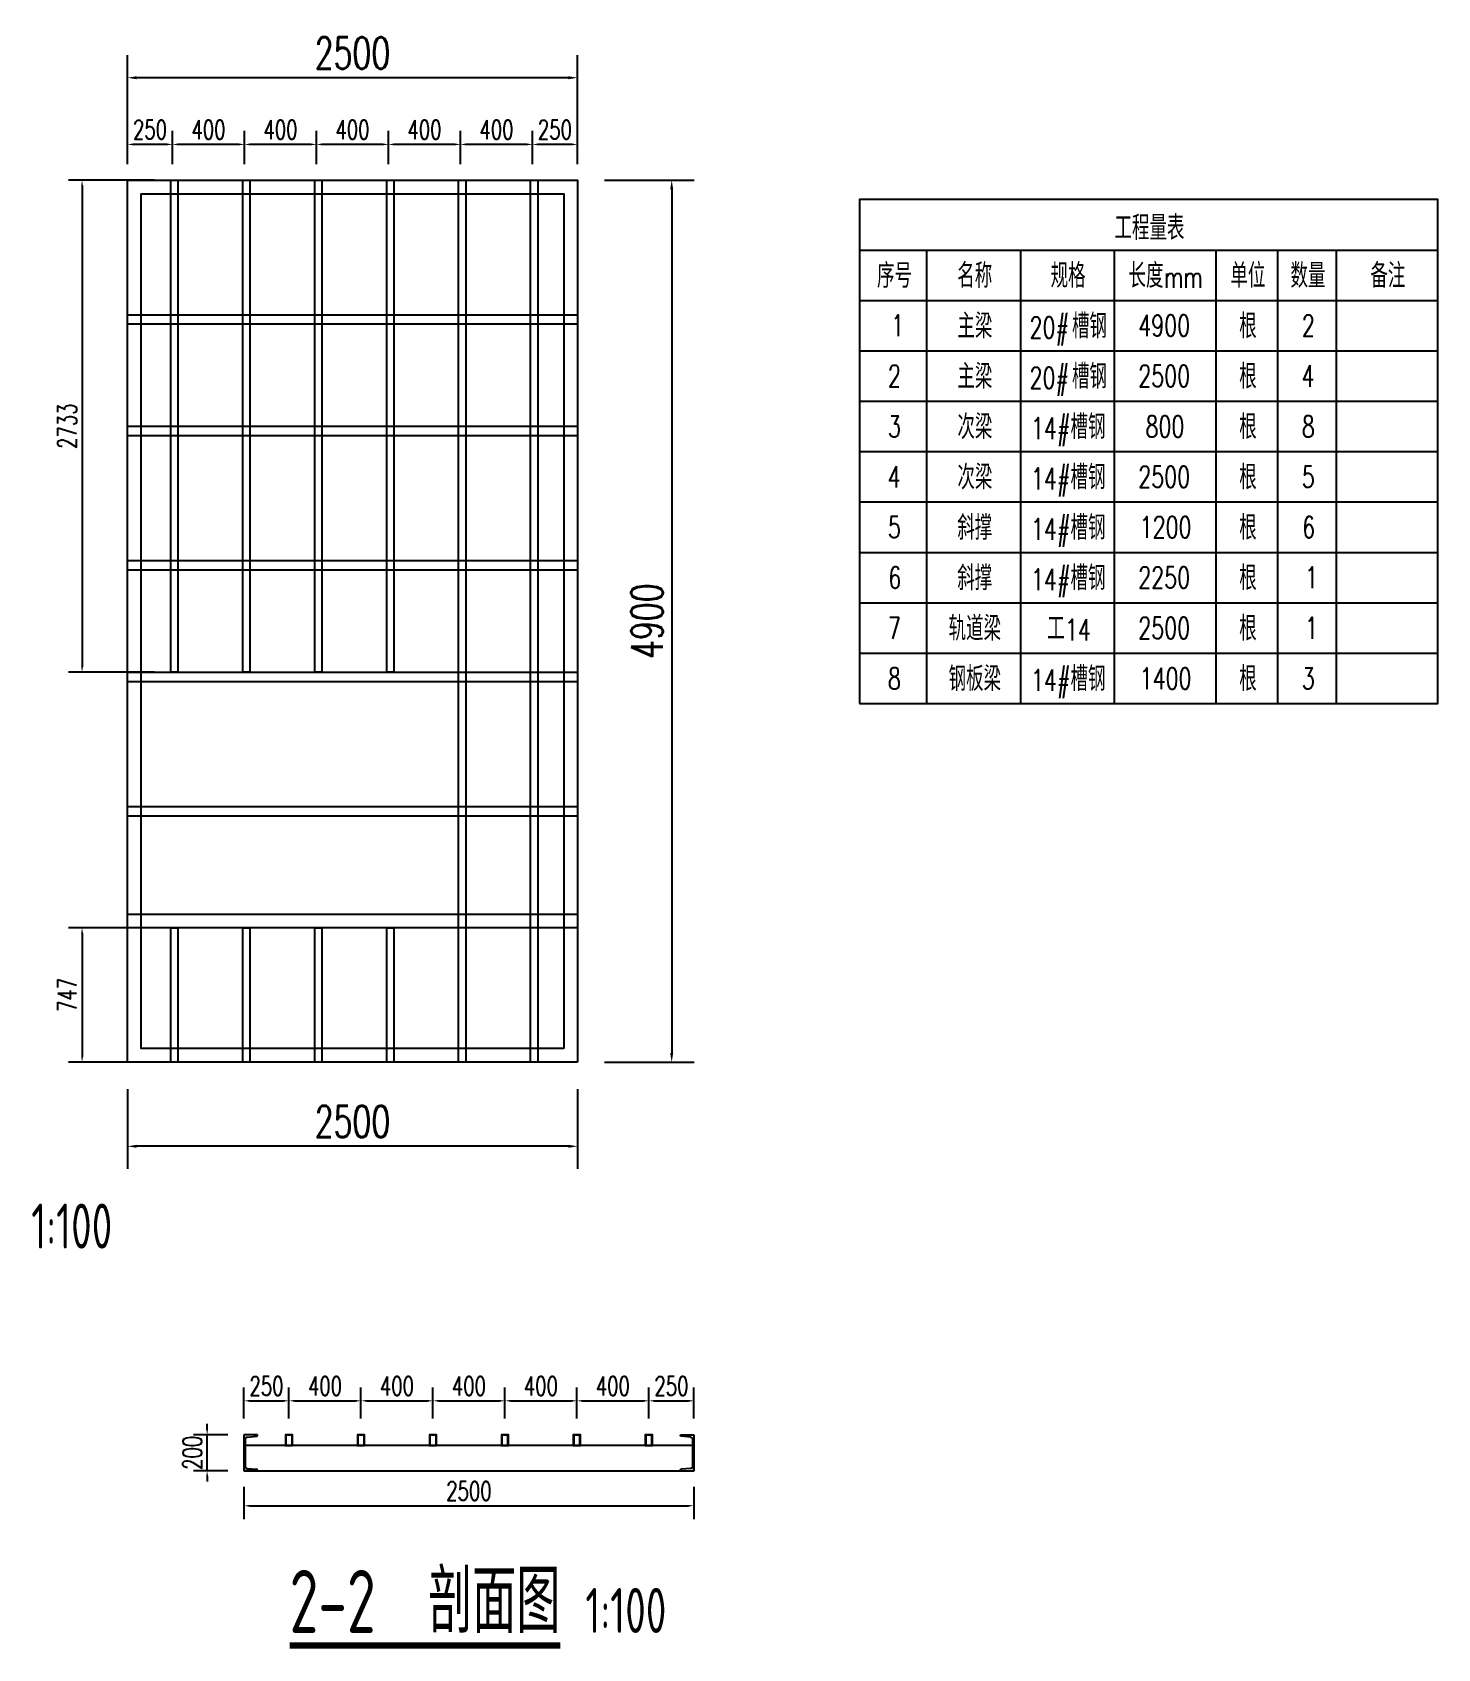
# Model space of a CAD drawing. Header units: millimetres. Extents: x -1443632 to -1307761, y 1430256 to 1527696.
# Drawn here: x -1386640 to -1378831, y 1479057 to 1488038 of the extents above; entities that cross this region are included whole.
import ezdxf

# ---------------------------------------------------------------- set-up
doc = ezdxf.new("R2010")
doc.units = ezdxf.units.MM
doc.header["$LTSCALE"] = 10
doc.layers.get('0').update_dxf_attribs({"linetype": 'CONTINUOUS'})
doc.layers.get('DEFPOINTS').update_dxf_attribs({"linetype": 'CONTINUOUS'})
for name, color, linetype in [('PUB_TEXT', 7, 'CONTINUOUS'), ('W-STEEL_FRAME钢架', 3, 'CONTINUOUS'), ('W-STEEL_KEEL钢龙骨', 5, 'CONTINUOUS')]:
    doc.layers.add(name, color=color, linetype=linetype)
doc.styles.add('_TCH_TAB', font='SIMPLEX', dxfattribs={"bigfont": 'GBCBIG'})
doc.styles.get("Standard").update_dxf_attribs({"font": 'tssdeng.shx', "width": 0.7, "bigfont": 'hztxt.shx'})
doc.styles.add('STANDARD_T3', font='simplex.shx', dxfattribs={"width": 0.7, "bigfont": 'gbcbig.shx'})
doc.dimstyles.new('W&&30', dxfattribs={"dimtxt": 105, "dimasz": 30, "dimexe": 75, "dimexo": 90, "dimgap": 30, "dimtad": 1, "dimdec": 0, "dimzin": 0, "dimdsep": 46, "dimtxsty": 'STANDARD_T3', "dimcen": 0.09, "dimclrd": 1, "dimclre": 1, "dimclrt": 7, "dimazin": 2, "dimtfac": 1, "dimtdec": 0, "dimtix": 1, "dimtmove": 2, "dimatfit": 3, "dimfxl": 0, "dimtolj": 1, "dimtzin": 0, "dimarcsym": 0})
doc.dimstyles.new('W&&50', dxfattribs={"dimtxt": 175, "dimasz": 50, "dimexe": 125, "dimexo": 150, "dimgap": 50, "dimtad": 1, "dimdec": 0, "dimzin": 0, "dimdsep": 46, "dimtxsty": 'STANDARD_T3', "dimcen": 0.09, "dimclrd": 1, "dimclre": 1, "dimclrt": 7, "dimazin": 2, "dimtfac": 1, "dimtdec": 0, "dimtix": 1, "dimtmove": 2, "dimatfit": 3, "dimfxl": 0, "dimtolj": 1, "dimtzin": 0, "dimarcsym": 0})

# ---------------------------------------------------------------- blocks, each defined once
blk = doc.blocks.new('*D321')
at = {"layer": 'DEFPOINTS', "color": 0, "transparency": 16777216}
for p in [(-1383611.1, 1487216), (-1383611.1, 1482316), (-1383087.2, 1482316)]:
    blk.add_point(p, dxfattribs=at)
at = {"layer": 'W-STEEL_FRAME钢架', "color": 1, "lineweight": -2, "transparency": 16777216}
for p, q in [((-1383461.1, 1487216), (-1382962.2, 1487216)), ((-1383087.2, 1487166), (-1383087.2, 1482366)), ((-1383461.1, 1482316), (-1382962.2, 1482316))]:
    blk.add_line(p, q, dxfattribs=at)
at = {"layer": 'W-STEEL_FRAME钢架', "color": 1, "transparency": 16777216}
for points in [[(-1383095.6, 1487166), (-1383078.9, 1487166), (-1383087.2, 1487216)], [(-1383095.6, 1482366), (-1383078.9, 1482366), (-1383087.2, 1482316)]]:
    blk.add_solid(points, dxfattribs=at)
at = {"layer": 'W-STEEL_FRAME钢架', "color": 7, "transparency": 16777216, "insert": (-1383224.7, 1484766), "char_height": 175, "attachment_point": 5, "rotation": 90, "style": 'STANDARD_T3'}
blk.add_mtext('\\A1;4900', dxfattribs=at)
blk = doc.blocks.new('*D322')
at = {"layer": 'DEFPOINTS', "color": 0, "transparency": 16777216}
for p in [(-1386111.1, 1487785.5), (-1386111.1, 1487216), (-1383611.1, 1487216)]:
    blk.add_point(p, dxfattribs=at)
at = {"layer": 'W-STEEL_FRAME钢架', "color": 1, "lineweight": -2, "transparency": 16777216}
for p, q in [((-1386111.1, 1487366), (-1386111.1, 1487910.5)), ((-1383611.1, 1487366), (-1383611.1, 1487910.5)), ((-1383661.1, 1487785.5), (-1386061.1, 1487785.5))]:
    blk.add_line(p, q, dxfattribs=at)
at = {"layer": 'W-STEEL_FRAME钢架', "color": 1, "transparency": 16777216}
for points in [[(-1386061.1, 1487793.8), (-1386061.1, 1487777.1), (-1386111.1, 1487785.5)], [(-1383661.1, 1487793.8), (-1383661.1, 1487777.1), (-1383611.1, 1487785.5)]]:
    blk.add_solid(points, dxfattribs=at)
at = {"layer": 'W-STEEL_FRAME钢架', "color": 7, "transparency": 16777216, "insert": (-1384861.1, 1487923), "char_height": 175, "attachment_point": 5, "style": 'STANDARD_T3'}
blk.add_mtext('\\A1;2500', dxfattribs=at)
blk = doc.blocks.new('*D359')
at = {"layer": 'DEFPOINTS', "color": 0, "transparency": 16777216}
for p in [(-1383861.1, 1487415.1), (-1383861.1, 1487216), (-1383611.1, 1487216)]:
    blk.add_point(p, dxfattribs=at)
at = {"layer": 'W-STEEL_KEEL钢龙骨', "color": 1, "lineweight": -2, "transparency": 16777216}
for p, q in [((-1383861.1, 1487306), (-1383861.1, 1487490.1)), ((-1383611.1, 1487306), (-1383611.1, 1487490.1)), ((-1383641.1, 1487415.1), (-1383831.1, 1487415.1))]:
    blk.add_line(p, q, dxfattribs=at)
at = {"layer": 'W-STEEL_KEEL钢龙骨', "color": 1, "transparency": 16777216}
for points in [[(-1383831.1, 1487420.1), (-1383831.1, 1487410.1), (-1383861.1, 1487415.1)], [(-1383641.1, 1487420.1), (-1383641.1, 1487410.1), (-1383611.1, 1487415.1)]]:
    blk.add_solid(points, dxfattribs=at)
at = {"layer": 'W-STEEL_KEEL钢龙骨', "color": 7, "transparency": 16777216, "insert": (-1383736.1, 1487497.6), "char_height": 105, "attachment_point": 5, "style": 'STANDARD_T3'}
blk.add_mtext('\\A1;250', dxfattribs=at)
blk = doc.blocks.new('*D323')
at = {"layer": 'DEFPOINTS', "color": 0, "transparency": 16777216}
for p in [(-1384261.1, 1487415.1), (-1384261.1, 1487216), (-1383861.1, 1487216)]:
    blk.add_point(p, dxfattribs=at)
at = {"layer": 'W-STEEL_KEEL钢龙骨', "color": 1, "lineweight": -2, "transparency": 16777216}
for p, q in [((-1384261.1, 1487306), (-1384261.1, 1487490.1)), ((-1383861.1, 1487306), (-1383861.1, 1487490.1)), ((-1383891.1, 1487415.1), (-1384231.1, 1487415.1))]:
    blk.add_line(p, q, dxfattribs=at)
at = {"layer": 'W-STEEL_KEEL钢龙骨', "color": 1, "transparency": 16777216}
for points in [[(-1384231.1, 1487420.1), (-1384231.1, 1487410.1), (-1384261.1, 1487415.1)], [(-1383891.1, 1487420.1), (-1383891.1, 1487410.1), (-1383861.1, 1487415.1)]]:
    blk.add_solid(points, dxfattribs=at)
at = {"layer": 'W-STEEL_KEEL钢龙骨', "color": 7, "transparency": 16777216, "insert": (-1384061.1, 1487497.6), "char_height": 105, "attachment_point": 5, "style": 'STANDARD_T3'}
blk.add_mtext('\\A1;400', dxfattribs=at)
blk = doc.blocks.new('*D324')
at = {"layer": 'DEFPOINTS', "color": 0, "transparency": 16777216}
for p in [(-1384661.1, 1487415.1), (-1384661.1, 1487216), (-1384261.1, 1487216)]:
    blk.add_point(p, dxfattribs=at)
at = {"layer": 'W-STEEL_KEEL钢龙骨', "color": 1, "lineweight": -2, "transparency": 16777216}
for p, q in [((-1384661.1, 1487306), (-1384661.1, 1487490.1)), ((-1384261.1, 1487306), (-1384261.1, 1487490.1)), ((-1384291.1, 1487415.1), (-1384631.1, 1487415.1))]:
    blk.add_line(p, q, dxfattribs=at)
at = {"layer": 'W-STEEL_KEEL钢龙骨', "color": 1, "transparency": 16777216}
for points in [[(-1384631.1, 1487420.1), (-1384631.1, 1487410.1), (-1384661.1, 1487415.1)], [(-1384291.1, 1487420.1), (-1384291.1, 1487410.1), (-1384261.1, 1487415.1)]]:
    blk.add_solid(points, dxfattribs=at)
at = {"layer": 'W-STEEL_KEEL钢龙骨', "color": 7, "transparency": 16777216, "insert": (-1384461.1, 1487497.6), "char_height": 105, "attachment_point": 5, "style": 'STANDARD_T3'}
blk.add_mtext('\\A1;400', dxfattribs=at)
blk = doc.blocks.new('*D325')
at = {"layer": 'DEFPOINTS', "color": 0, "transparency": 16777216}
for p in [(-1385061.1, 1487415.1), (-1385061.1, 1487216), (-1384661.1, 1487216)]:
    blk.add_point(p, dxfattribs=at)
at = {"layer": 'W-STEEL_KEEL钢龙骨', "color": 1, "lineweight": -2, "transparency": 16777216}
for p, q in [((-1385061.1, 1487306), (-1385061.1, 1487490.1)), ((-1384661.1, 1487306), (-1384661.1, 1487490.1)), ((-1384691.1, 1487415.1), (-1385031.1, 1487415.1))]:
    blk.add_line(p, q, dxfattribs=at)
at = {"layer": 'W-STEEL_KEEL钢龙骨', "color": 1, "transparency": 16777216}
for points in [[(-1385031.1, 1487420.1), (-1385031.1, 1487410.1), (-1385061.1, 1487415.1)], [(-1384691.1, 1487420.1), (-1384691.1, 1487410.1), (-1384661.1, 1487415.1)]]:
    blk.add_solid(points, dxfattribs=at)
at = {"layer": 'W-STEEL_KEEL钢龙骨', "color": 7, "transparency": 16777216, "insert": (-1384861.1, 1487497.6), "char_height": 105, "attachment_point": 5, "style": 'STANDARD_T3'}
blk.add_mtext('\\A1;400', dxfattribs=at)
blk = doc.blocks.new('*D326')
at = {"layer": 'DEFPOINTS', "color": 0, "transparency": 16777216}
for p in [(-1385461.1, 1487415.1), (-1385461.1, 1487216), (-1385061.1, 1487216)]:
    blk.add_point(p, dxfattribs=at)
at = {"layer": 'W-STEEL_KEEL钢龙骨', "color": 1, "lineweight": -2, "transparency": 16777216}
for p, q in [((-1385461.1, 1487306), (-1385461.1, 1487490.1)), ((-1385061.1, 1487306), (-1385061.1, 1487490.1)), ((-1385091.1, 1487415.1), (-1385431.1, 1487415.1))]:
    blk.add_line(p, q, dxfattribs=at)
at = {"layer": 'W-STEEL_KEEL钢龙骨', "color": 1, "transparency": 16777216}
for points in [[(-1385431.1, 1487420.1), (-1385431.1, 1487410.1), (-1385461.1, 1487415.1)], [(-1385091.1, 1487420.1), (-1385091.1, 1487410.1), (-1385061.1, 1487415.1)]]:
    blk.add_solid(points, dxfattribs=at)
at = {"layer": 'W-STEEL_KEEL钢龙骨', "color": 7, "transparency": 16777216, "insert": (-1385261.1, 1487497.6), "char_height": 105, "attachment_point": 5, "style": 'STANDARD_T3'}
blk.add_mtext('\\A1;400', dxfattribs=at)
blk = doc.blocks.new('*D327')
at = {"layer": 'DEFPOINTS', "color": 0, "transparency": 16777216}
for p in [(-1385861.1, 1487415.1), (-1385861.1, 1487216), (-1385461.1, 1487216)]:
    blk.add_point(p, dxfattribs=at)
at = {"layer": 'W-STEEL_KEEL钢龙骨', "color": 1, "lineweight": -2, "transparency": 16777216}
for p, q in [((-1385861.1, 1487306), (-1385861.1, 1487490.1)), ((-1385461.1, 1487306), (-1385461.1, 1487490.1)), ((-1385491.1, 1487415.1), (-1385831.1, 1487415.1))]:
    blk.add_line(p, q, dxfattribs=at)
at = {"layer": 'W-STEEL_KEEL钢龙骨', "color": 1, "transparency": 16777216}
for points in [[(-1385831.1, 1487420.1), (-1385831.1, 1487410.1), (-1385861.1, 1487415.1)], [(-1385491.1, 1487420.1), (-1385491.1, 1487410.1), (-1385461.1, 1487415.1)]]:
    blk.add_solid(points, dxfattribs=at)
at = {"layer": 'W-STEEL_KEEL钢龙骨', "color": 7, "transparency": 16777216, "insert": (-1385661.1, 1487497.6), "char_height": 105, "attachment_point": 5, "style": 'STANDARD_T3'}
blk.add_mtext('\\A1;400', dxfattribs=at)
blk = doc.blocks.new('*D360')
at = {"layer": 'DEFPOINTS', "color": 0, "transparency": 16777216}
for p in [(-1386111.1, 1487415.1), (-1386111.1, 1487216), (-1385861.1, 1487216)]:
    blk.add_point(p, dxfattribs=at)
at = {"layer": 'W-STEEL_KEEL钢龙骨', "color": 1, "lineweight": -2, "transparency": 16777216}
for p, q in [((-1386111.1, 1487306), (-1386111.1, 1487490.1)), ((-1385861.1, 1487306), (-1385861.1, 1487490.1)), ((-1385891.1, 1487415.1), (-1386081.1, 1487415.1))]:
    blk.add_line(p, q, dxfattribs=at)
at = {"layer": 'W-STEEL_KEEL钢龙骨', "color": 1, "transparency": 16777216}
for points in [[(-1386081.1, 1487420.1), (-1386081.1, 1487410.1), (-1386111.1, 1487415.1)], [(-1385891.1, 1487420.1), (-1385891.1, 1487410.1), (-1385861.1, 1487415.1)]]:
    blk.add_solid(points, dxfattribs=at)
at = {"layer": 'W-STEEL_KEEL钢龙骨', "color": 7, "transparency": 16777216, "insert": (-1385986.1, 1487497.6), "char_height": 105, "attachment_point": 5, "style": 'STANDARD_T3'}
blk.add_mtext('\\A1;250', dxfattribs=at)
blk = doc.blocks.new('*D328')
at = {"layer": 'DEFPOINTS', "color": 0, "transparency": 16777216}
for p in [(-1386111.1, 1482316), (-1383611.1, 1482316), (-1386111.1, 1481848.5)]:
    blk.add_point(p, dxfattribs=at)
at = {"layer": 'W-STEEL_FRAME钢架', "color": 1, "lineweight": -2, "transparency": 16777216}
for p, q in [((-1386111.1, 1482166), (-1386111.1, 1481723.5)), ((-1383611.1, 1482166), (-1383611.1, 1481723.5)), ((-1383661.1, 1481848.5), (-1386061.1, 1481848.5))]:
    blk.add_line(p, q, dxfattribs=at)
at = {"layer": 'W-STEEL_FRAME钢架', "color": 1, "transparency": 16777216}
for points in [[(-1386061.1, 1481856.8), (-1386061.1, 1481840.2), (-1386111.1, 1481848.5)], [(-1383661.1, 1481856.8), (-1383661.1, 1481840.2), (-1383611.1, 1481848.5)]]:
    blk.add_solid(points, dxfattribs=at)
at = {"layer": 'W-STEEL_FRAME钢架', "color": 7, "transparency": 16777216, "insert": (-1384861.1, 1481986), "char_height": 175, "attachment_point": 5, "style": 'STANDARD_T3'}
blk.add_mtext('\\A1;2500', dxfattribs=at)
blk = doc.blocks.new('*D329')
at = {"color": 1, "lineweight": -2, "transparency": 16777216}
for p, q in [((-1385961.1, 1487216), (-1386438.7, 1487216)), ((-1386363.7, 1487186), (-1386363.7, 1484512.7)), ((-1385961.1, 1484482.7), (-1386438.7, 1484482.7))]:
    blk.add_line(p, q, dxfattribs=at)
at = {"color": 1, "transparency": 16777216}
for points in [[(-1386368.7, 1487186), (-1386358.7, 1487186), (-1386363.7, 1487216)], [(-1386368.7, 1484512.7), (-1386358.7, 1484512.7), (-1386363.7, 1484482.7)]]:
    blk.add_solid(points, dxfattribs=at)
at = {"layer": 'DEFPOINTS', "color": 0, "transparency": 16777216}
for p in [(-1385871.1, 1487216), (-1386363.7, 1484482.7), (-1385871.1, 1484482.7)]:
    blk.add_point(p, dxfattribs=at)
at = {"color": 7, "transparency": 16777216, "insert": (-1386446.2, 1485849.4), "char_height": 105, "attachment_point": 5, "rotation": 90, "style": 'STANDARD_T3'}
blk.add_mtext('\\A1;2733', dxfattribs=at)
blk = doc.blocks.new('*D330')
at = {"color": 1, "lineweight": -2, "transparency": 16777216}
for p, q in [((-1385941.1, 1483062.7), (-1386438.7, 1483062.7)), ((-1386363.7, 1483032.7), (-1386363.7, 1482346)), ((-1385941.1, 1482316), (-1386438.7, 1482316))]:
    blk.add_line(p, q, dxfattribs=at)
at = {"color": 1, "transparency": 16777216}
for points in [[(-1386368.7, 1483032.7), (-1386358.7, 1483032.7), (-1386363.7, 1483062.7)], [(-1386368.7, 1482346), (-1386358.7, 1482346), (-1386363.7, 1482316)]]:
    blk.add_solid(points, dxfattribs=at)
at = {"layer": 'DEFPOINTS', "color": 0, "transparency": 16777216}
for p in [(-1385851.1, 1483062.7), (-1386363.7, 1482316), (-1385851.1, 1482316)]:
    blk.add_point(p, dxfattribs=at)
at = {"color": 7, "transparency": 16777216, "insert": (-1386446.2, 1482689.4), "char_height": 105, "attachment_point": 5, "rotation": 90, "style": 'STANDARD_T3'}
blk.add_mtext('\\A1;747', dxfattribs=at)
blk = doc.blocks.new('A$C142B241B')
at = {"layer": 'W-STEEL_FRAME钢架', "color": 4}
for p, q in [((0, 75), (0, 0)), ((0, 75), (2.7, 75)), ((0, 0), (200, 0)), ((13.3, 16.9), (8.2, 70)), ((24.3, 7), (175.7, 7)), ((186.7, 16.9), (191.8, 70)), ((200, 75), (197.3, 75)), ((200, 75), (200, 0))]:
    blk.add_line(p, q, dxfattribs=at)
for centre, radius, start, end in [((2.7, 69.5), 5.5, 5.71059, 90), ((24.3, 18), 11, 185.71059, 270), ((175.7, 18), 11, 270, 354.28941), ((197.3, 69.5), 5.5, 90, 174.28941)]:
    blk.add_arc(centre, radius, start, end, dxfattribs=at)
blk = doc.blocks.new('*U447')
at = {"layer": 'W-STEEL_KEEL钢龙骨'}
for points in [[(-20, -30), (20, -30), (20, 30), (-20, 30)], [(-17, -27), (17, -27), (17, 27), (-17, 27)]]:
    blk.add_lwpolyline(points, close=True, dxfattribs=at)
blk = doc.blocks.new('*U448')
at = {"color": 0, "linetype": 'ByBlock', "lineweight": -2, "transparency": 16777216}
for p in [(0, 0), (400, 0), (800, 0), (1200, 0), (1600, 0), (2000, 0)]:
    blk.add_blockref('*U447', p, dxfattribs=at)
blk = doc.blocks.new('*D458')
at = {"color": 1, "lineweight": -2, "transparency": 16777216}
for p, q in [((-1385463.9, 1479955.7), (-1385463.9, 1479776.4)), ((-1382963.9, 1479955.7), (-1382963.9, 1479776.4)), ((-1385433.9, 1479851.4), (-1382993.9, 1479851.4))]:
    blk.add_line(p, q, dxfattribs=at)
at = {"color": 1, "transparency": 16777216}
for points in [[(-1385433.9, 1479856.4), (-1385433.9, 1479846.4), (-1385463.9, 1479851.4)], [(-1382993.9, 1479856.4), (-1382993.9, 1479846.4), (-1382963.9, 1479851.4)]]:
    blk.add_solid(points, dxfattribs=at)
at = {"layer": 'DEFPOINTS', "color": 0, "transparency": 16777216}
for p in [(-1385463.9, 1480045.7), (-1382963.9, 1480045.7), (-1382963.9, 1479851.4)]:
    blk.add_point(p, dxfattribs=at)
at = {"color": 7, "transparency": 16777216, "insert": (-1384213.9, 1479933.9), "char_height": 105, "attachment_point": 5, "style": 'STANDARD_T3'}
blk.add_mtext('\\A1;2500', dxfattribs=at)
blk = doc.blocks.new('*D453')
at = {"color": 1, "lineweight": -2, "transparency": 16777216}
for p, q in [((-1385668.6, 1480275.7), (-1385668.6, 1480305.7)), ((-1385553.9, 1480245.7), (-1385743.6, 1480245.7)), ((-1385668.6, 1480045.7), (-1385668.6, 1480245.7)), ((-1385553.9, 1480045.7), (-1385743.6, 1480045.7)), ((-1385668.6, 1480015.7), (-1385668.6, 1479985.7))]:
    blk.add_line(p, q, dxfattribs=at)
at = {"color": 1, "transparency": 16777216}
for points in [[(-1385673.6, 1480275.7), (-1385663.6, 1480275.7), (-1385668.6, 1480245.7)], [(-1385673.6, 1480015.7), (-1385663.6, 1480015.7), (-1385668.6, 1480045.7)]]:
    blk.add_solid(points, dxfattribs=at)
at = {"layer": 'DEFPOINTS', "color": 0, "transparency": 16777216}
for p in [(-1385668.6, 1480245.7), (-1385463.9, 1480245.7), (-1385463.9, 1480045.7)]:
    blk.add_point(p, dxfattribs=at)
at = {"color": 7, "transparency": 16777216, "insert": (-1385751.1, 1480145.7), "char_height": 105, "attachment_point": 5, "rotation": 90, "style": 'STANDARD_T3'}
blk.add_mtext('\\A1;200', dxfattribs=at)
blk = doc.blocks.new('*D454')
at = {"color": 1, "lineweight": -2, "transparency": 16777216}
for p, q in [((-1385463.9, 1480335.7), (-1385463.9, 1480509.3)), ((-1385433.9, 1480434.3), (-1385243.9, 1480434.3)), ((-1385213.9, 1480335.7), (-1385213.9, 1480509.3))]:
    blk.add_line(p, q, dxfattribs=at)
at = {"color": 1, "transparency": 16777216}
for points in [[(-1385433.9, 1480439.3), (-1385433.9, 1480429.3), (-1385463.9, 1480434.3)], [(-1385243.9, 1480439.3), (-1385243.9, 1480429.3), (-1385213.9, 1480434.3)]]:
    blk.add_solid(points, dxfattribs=at)
at = {"layer": 'DEFPOINTS', "color": 0, "transparency": 16777216}
for p in [(-1385213.9, 1480434.3), (-1385463.9, 1480245.7), (-1385213.9, 1480245.7)]:
    blk.add_point(p, dxfattribs=at)
at = {"color": 7, "transparency": 16777216, "insert": (-1385338.9, 1480516.8), "char_height": 105, "attachment_point": 5, "style": 'STANDARD_T3'}
blk.add_mtext('\\A1;250', dxfattribs=at)
blk = doc.blocks.new('*D455')
at = {"color": 1, "lineweight": -2, "transparency": 16777216}
for p, q in [((-1385213.9, 1480335.7), (-1385213.9, 1480509.3)), ((-1385183.9, 1480434.3), (-1384843.9, 1480434.3)), ((-1384813.9, 1480335.7), (-1384813.9, 1480509.3))]:
    blk.add_line(p, q, dxfattribs=at)
at = {"color": 1, "transparency": 16777216}
for points in [[(-1385183.9, 1480439.3), (-1385183.9, 1480429.3), (-1385213.9, 1480434.3)], [(-1384843.9, 1480439.3), (-1384843.9, 1480429.3), (-1384813.9, 1480434.3)]]:
    blk.add_solid(points, dxfattribs=at)
at = {"layer": 'DEFPOINTS', "color": 0, "transparency": 16777216}
for p in [(-1384813.9, 1480434.3), (-1385213.9, 1480245.7), (-1384813.9, 1480245.7)]:
    blk.add_point(p, dxfattribs=at)
at = {"color": 7, "transparency": 16777216, "insert": (-1385013.9, 1480516.8), "char_height": 105, "attachment_point": 5, "style": 'STANDARD_T3'}
blk.add_mtext('\\A1;400', dxfattribs=at)
blk = doc.blocks.new('*D456')
at = {"color": 1, "lineweight": -2, "transparency": 16777216}
for p, q in [((-1384813.9, 1480335.7), (-1384813.9, 1480509.3)), ((-1384783.9, 1480434.3), (-1384443.9, 1480434.3)), ((-1384413.9, 1480335.7), (-1384413.9, 1480509.3))]:
    blk.add_line(p, q, dxfattribs=at)
at = {"color": 1, "transparency": 16777216}
for points in [[(-1384783.9, 1480439.3), (-1384783.9, 1480429.3), (-1384813.9, 1480434.3)], [(-1384443.9, 1480439.3), (-1384443.9, 1480429.3), (-1384413.9, 1480434.3)]]:
    blk.add_solid(points, dxfattribs=at)
at = {"layer": 'DEFPOINTS', "color": 0, "transparency": 16777216}
for p in [(-1384413.9, 1480434.3), (-1384813.9, 1480245.7), (-1384413.9, 1480245.7)]:
    blk.add_point(p, dxfattribs=at)
at = {"color": 7, "transparency": 16777216, "insert": (-1384613.9, 1480516.8), "char_height": 105, "attachment_point": 5, "style": 'STANDARD_T3'}
blk.add_mtext('\\A1;400', dxfattribs=at)
blk = doc.blocks.new('*D457')
at = {"color": 1, "lineweight": -2, "transparency": 16777216}
for p, q in [((-1384413.9, 1480335.7), (-1384413.9, 1480509.3)), ((-1384383.9, 1480434.3), (-1384043.9, 1480434.3)), ((-1384013.9, 1480335.7), (-1384013.9, 1480509.3))]:
    blk.add_line(p, q, dxfattribs=at)
at = {"color": 1, "transparency": 16777216}
for points in [[(-1384383.9, 1480439.3), (-1384383.9, 1480429.3), (-1384413.9, 1480434.3)], [(-1384043.9, 1480439.3), (-1384043.9, 1480429.3), (-1384013.9, 1480434.3)]]:
    blk.add_solid(points, dxfattribs=at)
at = {"layer": 'DEFPOINTS', "color": 0, "transparency": 16777216}
for p in [(-1384013.9, 1480434.3), (-1384413.9, 1480245.7), (-1384013.9, 1480245.7)]:
    blk.add_point(p, dxfattribs=at)
at = {"color": 7, "transparency": 16777216, "insert": (-1384213.9, 1480516.8), "char_height": 105, "attachment_point": 5, "style": 'STANDARD_T3'}
blk.add_mtext('\\A1;400', dxfattribs=at)
blk = doc.blocks.new('*D450')
at = {"color": 1, "lineweight": -2, "transparency": 16777216}
for p, q in [((-1384013.9, 1480335.7), (-1384013.9, 1480509.3)), ((-1383983.9, 1480434.3), (-1383643.9, 1480434.3)), ((-1383613.9, 1480335.7), (-1383613.9, 1480509.3))]:
    blk.add_line(p, q, dxfattribs=at)
at = {"color": 1, "transparency": 16777216}
for points in [[(-1383983.9, 1480439.3), (-1383983.9, 1480429.3), (-1384013.9, 1480434.3)], [(-1383643.9, 1480439.3), (-1383643.9, 1480429.3), (-1383613.9, 1480434.3)]]:
    blk.add_solid(points, dxfattribs=at)
at = {"layer": 'DEFPOINTS', "color": 0, "transparency": 16777216}
for p in [(-1383613.9, 1480434.3), (-1384013.9, 1480245.7), (-1383613.9, 1480245.7)]:
    blk.add_point(p, dxfattribs=at)
at = {"color": 7, "transparency": 16777216, "insert": (-1383813.9, 1480516.8), "char_height": 105, "attachment_point": 5, "style": 'STANDARD_T3'}
blk.add_mtext('\\A1;400', dxfattribs=at)
blk = doc.blocks.new('*D451')
at = {"color": 1, "lineweight": -2, "transparency": 16777216}
for p, q in [((-1383613.9, 1480335.7), (-1383613.9, 1480509.3)), ((-1383583.9, 1480434.3), (-1383243.9, 1480434.3)), ((-1383213.9, 1480335.7), (-1383213.9, 1480509.3))]:
    blk.add_line(p, q, dxfattribs=at)
at = {"color": 1, "transparency": 16777216}
for points in [[(-1383583.9, 1480439.3), (-1383583.9, 1480429.3), (-1383613.9, 1480434.3)], [(-1383243.9, 1480439.3), (-1383243.9, 1480429.3), (-1383213.9, 1480434.3)]]:
    blk.add_solid(points, dxfattribs=at)
at = {"layer": 'DEFPOINTS', "color": 0, "transparency": 16777216}
for p in [(-1383213.9, 1480434.3), (-1383613.9, 1480245.7), (-1383213.9, 1480245.7)]:
    blk.add_point(p, dxfattribs=at)
at = {"color": 7, "transparency": 16777216, "insert": (-1383413.9, 1480516.8), "char_height": 105, "attachment_point": 5, "style": 'STANDARD_T3'}
blk.add_mtext('\\A1;400', dxfattribs=at)
blk = doc.blocks.new('*D452')
at = {"color": 1, "lineweight": -2, "transparency": 16777216}
for p, q in [((-1383213.9, 1480335.7), (-1383213.9, 1480509.3)), ((-1383183.9, 1480434.3), (-1382993.9, 1480434.3)), ((-1382963.9, 1480335.7), (-1382963.9, 1480509.3))]:
    blk.add_line(p, q, dxfattribs=at)
at = {"color": 1, "transparency": 16777216}
for points in [[(-1383183.9, 1480439.3), (-1383183.9, 1480429.3), (-1383213.9, 1480434.3)], [(-1382993.9, 1480439.3), (-1382993.9, 1480429.3), (-1382963.9, 1480434.3)]]:
    blk.add_solid(points, dxfattribs=at)
at = {"layer": 'DEFPOINTS', "color": 0, "transparency": 16777216}
for p in [(-1382963.9, 1480434.3), (-1383213.9, 1480245.7), (-1382963.9, 1480245.7)]:
    blk.add_point(p, dxfattribs=at)
at = {"color": 7, "transparency": 16777216, "insert": (-1383088.9, 1480516.8), "char_height": 105, "attachment_point": 5, "style": 'STANDARD_T3'}
blk.add_mtext('\\A1;250', dxfattribs=at)

msp = doc.modelspace()

# ---------------------------------------------------------------- linework, layer by layer
msp.add_lwpolyline([(-1382044.5, 1484308.3), (-1378831, 1484308.3), (-1378831, 1487108.3), (-1382044.5, 1487108.3)], close=True)
for points in [[(-1382044.5, 1486828.3), (-1378831, 1486828.3)], [(-1381670.7, 1486828.3), (-1381670.7, 1484308.3)], [(-1381149.9, 1486828.3), (-1381149.9, 1484308.3)], [(-1380629, 1486828.3), (-1380629, 1484308.3)], [(-1380064.1, 1486828.3), (-1380064.1, 1484308.3)], [(-1379720.1, 1486828.3), (-1379720.1, 1484308.3)], [(-1379395.9, 1486828.3), (-1379395.9, 1484308.3)], [(-1382044.5, 1486548.3), (-1378831, 1486548.3)], [(-1382044.5, 1486268.3), (-1378831, 1486268.3)], [(-1382044.5, 1485988.3), (-1378831, 1485988.3)], [(-1382044.5, 1485708.3), (-1378831, 1485708.3)], [(-1382044.5, 1485428.3), (-1378831, 1485428.3)], [(-1382044.5, 1485148.3), (-1378831, 1485148.3)], [(-1382044.5, 1484868.3), (-1378831, 1484868.3)], [(-1382044.5, 1484588.3), (-1378831, 1484588.3)]]:
    msp.add_lwpolyline(points)
at = {"color": 3}
msp.add_lwpolyline([(-1385463.9, 1480045.7), (-1382963.9, 1480045.7), (-1382963.9, 1480185.7), (-1385463.9, 1480185.7)], close=True, dxfattribs=at)
at = {"color": 3, "const_width": 35}
msp.add_lwpolyline([(-1385210.5, 1479074.8), (-1383706.9, 1479074.8)], dxfattribs=at)
at = {"layer": 'W-STEEL_FRAME钢架', "color": 4}
for points in [[(-1383611.1, 1482316), (-1386111.1, 1482316), (-1386111.1, 1487216), (-1383611.1, 1487216)], [(-1383686.1, 1482391), (-1386036.1, 1482391), (-1386036.1, 1487141), (-1383686.1, 1487141)], [(-1383611.1, 1483063), (-1386111.1, 1483063), (-1386111.1, 1483138), (-1383611.1, 1483138)]]:
    msp.add_lwpolyline(points, close=True, dxfattribs=at)
at = {"layer": 'W-STEEL_FRAME钢架'}
for points in [[(-1383611.1, 1486416), (-1386111.1, 1486416), (-1386111.1, 1486469), (-1383611.1, 1486469)], [(-1383611.1, 1485796.4), (-1386111.1, 1485796.4), (-1386111.1, 1485849.4), (-1383611.1, 1485849.4)], [(-1383611.1, 1485049.4), (-1386111.1, 1485049.4), (-1386111.1, 1485102.4), (-1383611.1, 1485102.4)], [(-1383611.1, 1484429.7), (-1386111.1, 1484429.7), (-1386111.1, 1484482.7), (-1383611.1, 1484482.7)], [(-1383611.1, 1483682.7), (-1386111.1, 1483682.7), (-1386111.1, 1483735.7), (-1383611.1, 1483735.7)]]:
    msp.add_lwpolyline(points, close=True, dxfattribs=at)
at = {"layer": 'W-STEEL_KEEL钢龙骨'}
for points in [[(-1385831.1, 1484482.7), (-1385871.1, 1484482.7), (-1385871.1, 1487216), (-1385831.1, 1487216)], [(-1385431.1, 1484482.7), (-1385471.1, 1484482.7), (-1385471.1, 1487216), (-1385431.1, 1487216)], [(-1385031.1, 1484482.7), (-1385071.1, 1484482.7), (-1385071.1, 1487216), (-1385031.1, 1487216)], [(-1384631.1, 1484482.7), (-1384671.1, 1484482.7), (-1384671.1, 1487216), (-1384631.1, 1487216)], [(-1384231.1, 1482316), (-1384271.1, 1482316), (-1384271.1, 1487216), (-1384231.1, 1487216)], [(-1383831.1, 1482316), (-1383871.1, 1482316), (-1383871.1, 1487216), (-1383831.1, 1487216)], [(-1385831.1, 1482316), (-1385871.1, 1482316), (-1385871.1, 1483062.7), (-1385831.1, 1483062.7)], [(-1385431.1, 1482316), (-1385471.1, 1482316), (-1385471.1, 1483062.7), (-1385431.1, 1483062.7)], [(-1385031.1, 1482316), (-1385071.1, 1482316), (-1385071.1, 1483062.7), (-1385031.1, 1483062.7)], [(-1384631.1, 1482316), (-1384671.1, 1482316), (-1384671.1, 1483062.7), (-1384631.1, 1483062.7)]]:
    msp.add_lwpolyline(points, close=True, dxfattribs=at)

# ---------------------------------------------------------------- block references
at = {"color": 3}
msp.add_blockref('*U448', (-1385213.9, 1480215.7), dxfattribs=at)
at = {"layer": 'W-STEEL_FRAME钢架', "rotation": 270}
msp.add_blockref('A$C142B241B', (-1385463.9, 1480245.7), dxfattribs=at)
at = {"layer": 'W-STEEL_FRAME钢架', "xscale": -1, "rotation": 90}
msp.add_blockref('A$C142B241B', (-1382963.9, 1480245.7), dxfattribs=at)

# ---------------------------------------------------------------- texts
at = {"style": '_TCH_TAB'}
for s, height, p in [('工程量表', 135.04, (-1380626.9, 1486884.3)), ('序号', 135.04, (-1381946.2, 1486618.3)), ('名称', 135.04, (-1381500.4, 1486618.3)), ('规格', 135.04, (-1380981.8, 1486618.3)), ('长度', 135.04, (-1380548.9, 1486618.3)), ('单位', 135.04, (-1379982.9, 1486618.3)), ('数量', 135.04, (-1379648.9, 1486618.3)), ('备注', 135.04, (-1379205, 1486618.3)), ('主梁', 135.04, (-1381499.6, 1486338.3)), ('槽钢', 135.04, (-1380863.1, 1486338.3)), ('根', 135, (-1379933.8, 1486338.3)), ('主梁', 135.04, (-1381499.6, 1486058.3)), ('槽钢', 135.04, (-1380863.1, 1486058.3)), ('根', 135, (-1379933.8, 1486058.3)), ('次梁', 135.04, (-1381499.6, 1485778.3)), ('槽钢', 135.04, (-1380871.1, 1485778.3)), ('根', 135, (-1379933.8, 1485778.3)), ('次梁', 135.04, (-1381499.6, 1485498.3)), ('槽钢', 135.04, (-1380871.1, 1485498.3)), ('根', 135, (-1379933.8, 1485498.3)), ('斜撑', 135.04, (-1381500.4, 1485218.3)), ('槽钢', 135.04, (-1380871.1, 1485218.3)), ('根', 135, (-1379933.8, 1485218.3)), ('斜撑', 135.04, (-1381500.4, 1484938.3)), ('槽钢', 135.04, (-1380871.1, 1484938.3)), ('根', 135, (-1379933.8, 1484938.3)), ('轨道梁', 135.04, (-1381548.8, 1484658.3)), ('工', 135, (-1381000.6, 1484658.3)), ('根', 135, (-1379933.8, 1484658.3)), ('钢板梁', 135.04, (-1381548.8, 1484378.3)), ('槽钢', 135.04, (-1380871.1, 1484378.3)), ('根', 135, (-1379933.8, 1484378.3))]:
    msp.add_text(s, height=height, dxfattribs=at).set_placement(p)
at = {"style": '_TCH_TAB', "width": 0.705882}
for s, p in [('mm', (-1380352.3, 1486618.3)), ('1', (-1381867.6, 1486348.8)), ('20#', (-1381099.1, 1486338.3)), ('4900', (-1380494.6, 1486348.8)), ('2', (-1379586, 1486348.8)), ('2', (-1381885.6, 1486068.8)), ('20#', (-1381099.1, 1486058.3)), ('2500', (-1380494.6, 1486068.8)), ('4', (-1379588, 1486068.8)), ('3', (-1381885.6, 1485788.8)), ('14#', (-1381091.1, 1485778.3)), ('800', (-1380454.6, 1485788.8)), ('8', (-1379586, 1485788.8)), ('14#', (-1381091.1, 1485498.3)), ('4', (-1381887.6, 1485508.8)), ('2500', (-1380494.6, 1485508.8)), ('5', (-1379586, 1485508.8)), ('5', (-1381885.6, 1485228.8)), ('14#', (-1381091.1, 1485218.3)), ('1200', (-1380486.6, 1485228.8)), ('6', (-1379584, 1485228.8)), ('6', (-1381883.6, 1484948.8)), ('14#', (-1381091.1, 1484938.3)), ('2250', (-1380494.6, 1484948.8)), ('1', (-1379568, 1484948.8)), ('7', (-1381885.6, 1484668.8)), ('14', (-1380902.3, 1484658.3)), ('2500', (-1380494.6, 1484668.8)), ('1', (-1379568, 1484668.8)), ('8', (-1381885.6, 1484388.8)), ('14#', (-1381091.1, 1484378.3)), ('1400', (-1380486.6, 1484388.8)), ('3', (-1379586, 1484388.8))]:
    msp.add_text(s, height=119, dxfattribs=at).set_placement(p)
at = {"layer": 'PUB_TEXT', "color": 7, "width": 0.7}
for s, height, p in [('1:100', 250, (-1386646, 1481280.3)), ('剖面图', 350, (-1384440.5, 1479144.8)), ('2-2', 350, (-1385210.5, 1479144.8)), ('1:100', 250, (-1383566.9, 1479144.8))]:
    msp.add_text(s, height=height, dxfattribs=at).set_placement(p)

# ---------------------------------------------------------------- dimensions: what is measured, and where the dimension line sits
at = {"color": 3}
for base, p1, p2, angle, picture, middle in [((-1386363.7, 1484482.7), (-1385871.1, 1487216), (-1385871.1, 1484482.7), 270, '*D329', (-1386446.2, 1485849.4)), ((-1386363.7, 1482316), (-1385851.1, 1483062.7), (-1385851.1, 1482316), 270, '*D330', (-1386446.2, 1482689.4)), ((-1385668.6, 1480245.7), (-1385463.9, 1480045.7), (-1385463.9, 1480245.7), 90, '*D453', (-1385751.1, 1480145.7))]:
    dim = msp.add_linear_dim(base=base, p1=p1, p2=p2, angle=angle, dimstyle='W&&30', dxfattribs=at)
    dim.commit()
    dim.dimension.update_dxf_attribs({"geometry": picture, "text_midpoint": middle})
for base, p1, p2, picture, middle in [((-1385213.9, 1480434.3), (-1385463.9, 1480245.7), (-1385213.9, 1480245.7), '*D454', (-1385338.9, 1480516.8)), ((-1384813.9, 1480434.3), (-1385213.9, 1480245.7), (-1384813.9, 1480245.7), '*D455', (-1385013.9, 1480516.8)), ((-1384413.9, 1480434.3), (-1384813.9, 1480245.7), (-1384413.9, 1480245.7), '*D456', (-1384613.9, 1480516.8)), ((-1384013.9, 1480434.3), (-1384413.9, 1480245.7), (-1384013.9, 1480245.7), '*D457', (-1384213.9, 1480516.8)), ((-1383613.9, 1480434.3), (-1384013.9, 1480245.7), (-1383613.9, 1480245.7), '*D450', (-1383813.9, 1480516.8)), ((-1383213.9, 1480434.3), (-1383613.9, 1480245.7), (-1383213.9, 1480245.7), '*D451', (-1383413.9, 1480516.8)), ((-1382963.9, 1480434.3), (-1383213.9, 1480245.7), (-1382963.9, 1480245.7), '*D452', (-1383088.9, 1480516.8)), ((-1382963.9, 1479851.4), (-1385463.9, 1480045.7), (-1382963.9, 1480045.7), '*D458', (-1384213.9, 1479933.9))]:
    dim = msp.add_linear_dim(base=base, p1=p1, p2=p2, dimstyle='W&&30', dxfattribs=at)
    dim.commit()
    dim.dimension.update_dxf_attribs({"geometry": picture, "text_midpoint": middle})
at = {"layer": 'W-STEEL_FRAME钢架'}
for base, p1, p2, angle, picture, middle in [((-1386111.1, 1487785.5), (-1383611.1, 1487216), (-1386111.1, 1487216), 180, '*D322', (-1384861.1, 1487923)), ((-1383087.2, 1482316), (-1383611.1, 1487216), (-1383611.1, 1482316), 90, '*D321', (-1383224.7, 1484766)), ((-1386111.1, 1481848.5), (-1383611.1, 1482316), (-1386111.1, 1482316), 180, '*D328', (-1384861.1, 1481986))]:
    dim = msp.add_linear_dim(base=base, p1=p1, p2=p2, angle=angle, dimstyle='W&&50', dxfattribs=at)
    dim.commit()
    dim.dimension.update_dxf_attribs({"geometry": picture, "text_midpoint": middle})
at = {"layer": 'W-STEEL_KEEL钢龙骨'}
for base, p1, p2, picture, middle in [((-1386111.1, 1487415.1), (-1385861.1, 1487216), (-1386111.1, 1487216), '*D360', (-1385986.1, 1487497.6)), ((-1385861.1, 1487415.1), (-1385461.1, 1487216), (-1385861.1, 1487216), '*D327', (-1385661.1, 1487497.6)), ((-1385461.1, 1487415.1), (-1385061.1, 1487216), (-1385461.1, 1487216), '*D326', (-1385261.1, 1487497.6)), ((-1385061.1, 1487415.1), (-1384661.1, 1487216), (-1385061.1, 1487216), '*D325', (-1384861.1, 1487497.6)), ((-1384661.1, 1487415.1), (-1384261.1, 1487216), (-1384661.1, 1487216), '*D324', (-1384461.1, 1487497.6)), ((-1384261.1, 1487415.1), (-1383861.1, 1487216), (-1384261.1, 1487216), '*D323', (-1384061.1, 1487497.6)), ((-1383861.1, 1487415.1), (-1383611.1, 1487216), (-1383861.1, 1487216), '*D359', (-1383736.1, 1487497.6))]:
    dim = msp.add_linear_dim(base=base, p1=p1, p2=p2, angle=180, dimstyle='W&&30', dxfattribs=at)
    dim.commit()
    dim.dimension.update_dxf_attribs({"geometry": picture, "text_midpoint": middle})

doc.saveas('drawing.dxf')
